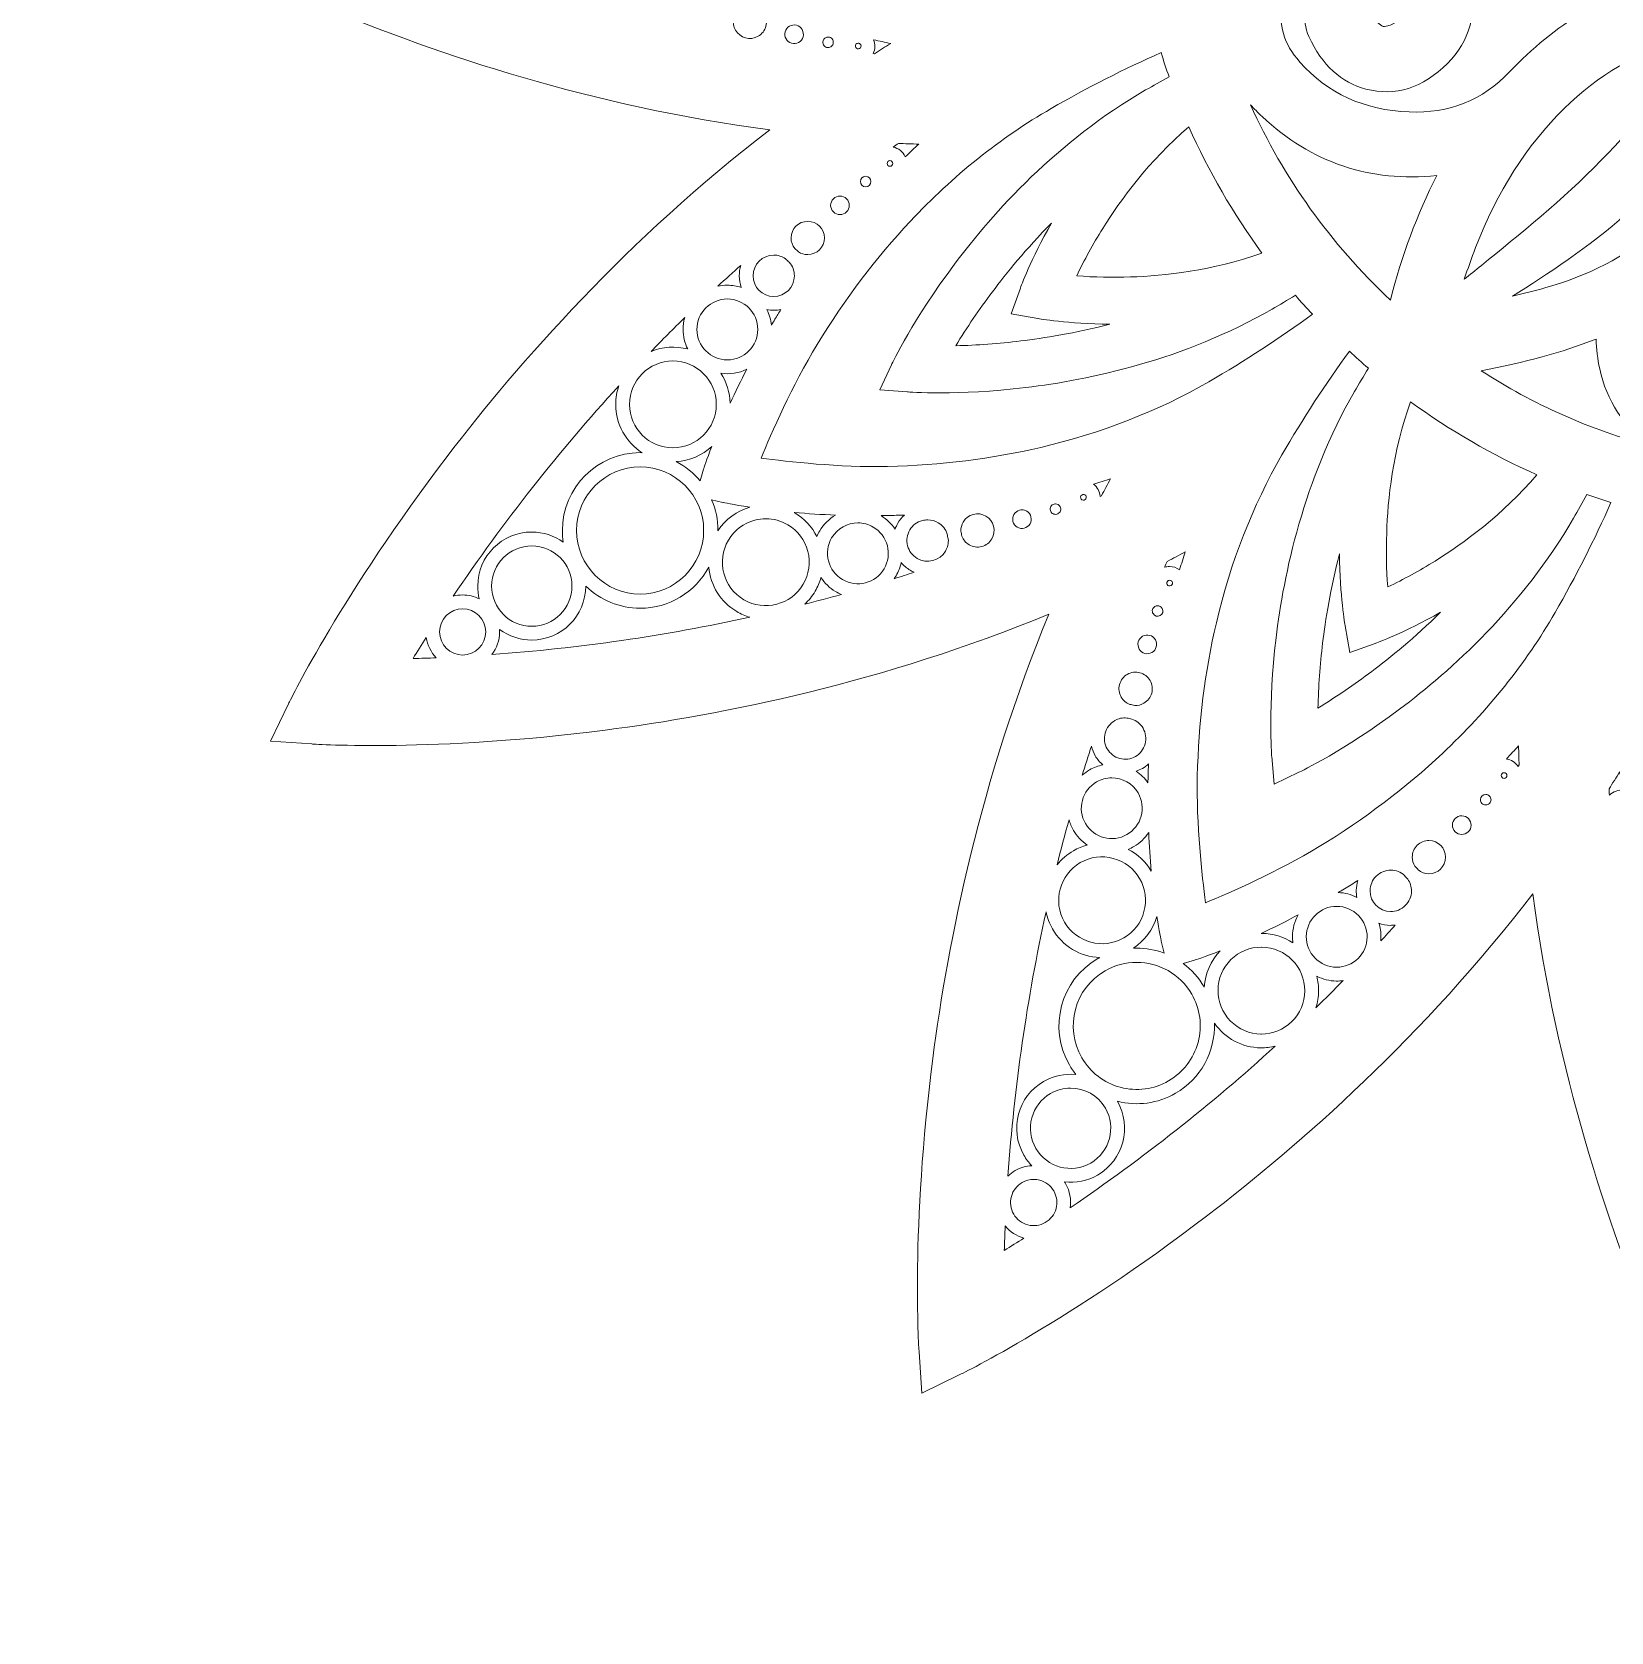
# Model space of a CAD drawing. Header units: millimetres. Extents: x -17 to 2094, y -143 to 314.
# Drawn here: x 282 to 452.9, y -116.3 to 56.8 of the extents above; entities that cross this region are included whole.
import ezdxf

# ---------------------------------------------------------------- set-up
doc = ezdxf.new("R2010")
doc.units = ezdxf.units.MM
doc.header["$MEASUREMENT"] = 0
doc.layers.add('Layer 3', color=7, linetype='Continuous')

msp = doc.modelspace()

# ---------------------------------------------------------------- linework, layer by layer
at = {"layer": 'Layer 3', "lineweight": 0}
for points, knots in [([(663.7, 73.81), (663.7, 73.81), (667.43, 76.32), (667.43, 76.32), (667.43, 76.32), (663.7, 78.84), (663.7, 78.84), (663.26, 79.13), (652.64, 86.25), (635.47, 93.41), (623.61, 98.36), (606.81, 104.02), (587.6, 106.56), (602.98, 118.37), (614.7, 131.67), (622.5, 141.9), (633.79, 156.69), (639.43, 168.16), (639.67, 168.64), (639.67, 168.64), (641.64, 172.67), (641.64, 172.67), (641.64, 172.67), (637.15, 172.99), (637.15, 172.99), (636.62, 173.03), (623.87, 173.88), (605.41, 171.49), (592.67, 169.85), (575.29, 166.35), (557.38, 158.94), (564.8, 176.86), (568.3, 194.25), (569.94, 207), (572.33, 225.46), (571.48, 238.21), (571.44, 238.74), (571.44, 238.74), (571.12, 243.22), (571.12, 243.22), (571.12, 243.22), (567.09, 241.25), (567.09, 241.25), (566.61, 241.02), (555.14, 235.38), (540.35, 224.09), (530.13, 216.29), (516.83, 204.58), (505.02, 189.2), (502.49, 208.43), (496.83, 225.24), (491.88, 237.1), (484.71, 254.28), (477.6, 264.89), (477.3, 265.34), (477.3, 265.34), (474.79, 269.06), (474.79, 269.06), (474.79, 269.06), (472.27, 265.34), (472.27, 265.34), (471.97, 264.89), (464.86, 254.28), (457.7, 237.1), (452.75, 225.24), (447.09, 208.45), (444.55, 189.23), (432.74, 204.62), (419.43, 216.34), (409.21, 224.14), (394.42, 235.43), (382.95, 241.07), (382.47, 241.3), (382.47, 241.3), (378.43, 243.27), (378.43, 243.27), (378.43, 243.27), (378.12, 238.79), (378.12, 238.79), (378.08, 238.25), (377.23, 225.51), (379.61, 207.05), (381.26, 194.3), (384.75, 176.93), (392.16, 159.02), (374.25, 166.44), (356.86, 169.93), (344.11, 171.58), (325.65, 173.96), (312.9, 173.11), (312.37, 173.07), (312.37, 173.07), (307.89, 172.76), (307.89, 172.76), (307.89, 172.76), (309.86, 168.72), (309.86, 168.72), (310.09, 168.24), (315.73, 156.77), (327.02, 141.98), (334.82, 131.76), (346.53, 118.46), (361.9, 106.66), (342.68, 104.12), (325.87, 98.46), (314.01, 93.51), (296.83, 86.34), (286.21, 79.23), (285.77, 78.93), (285.77, 78.93), (282.05, 76.42), (282.05, 76.42), (282.05, 76.42), (285.77, 73.91), (285.77, 73.91), (286.21, 73.61), (296.83, 66.5), (314.01, 59.33), (325.87, 54.38), (342.66, 48.72), (361.88, 46.18), (346.49, 34.38), (334.77, 21.07), (326.97, 10.85), (315.68, -3.95), (310.04, -15.41), (309.81, -15.89), (309.81, -15.89), (307.84, -19.93), (307.84, -19.93), (307.84, -19.93), (312.32, -20.25), (312.32, -20.25), (312.85, -20.28), (325.6, -21.13), (344.06, -18.75), (356.81, -17.11), (374.18, -13.61), (392.09, -6.2), (384.67, -24.12), (381.17, -41.5), (379.53, -54.26), (377.15, -72.71), (378, -85.46), (378.04, -86), (378.04, -86), (378.35, -90.48), (378.35, -90.48), (378.35, -90.48), (382.39, -88.51), (382.39, -88.51), (382.87, -88.28), (394.33, -82.64), (409.13, -71.35), (419.35, -63.55), (432.64, -51.83), (444.45, -36.46), (446.98, -55.69), (452.65, -72.49), (457.6, -84.36), (464.77, -101.54), (471.88, -112.15), (472.18, -112.59), (472.18, -112.59), (474.69, -116.32), (474.69, -116.32), (474.69, -116.32), (477.2, -112.59), (477.2, -112.59), (477.5, -112.15), (484.61, -101.54), (491.78, -84.36), (496.73, -72.5), (502.39, -55.7), (504.92, -36.49), (516.73, -51.87), (530.04, -63.59), (540.26, -71.4), (555.05, -82.69), (566.52, -88.32), (567, -88.56), (567, -88.56), (571.04, -90.53), (571.04, -90.53), (571.04, -90.53), (571.35, -86.05), (571.35, -86.05), (571.39, -85.51), (572.24, -72.76), (569.86, -54.31), (568.22, -41.56), (564.72, -24.18), (557.31, -6.27), (575.23, -13.69), (592.61, -17.19), (605.37, -18.84), (623.82, -21.22), (636.57, -20.37), (637.11, -20.33), (637.11, -20.33), (641.59, -20.02), (641.59, -20.02), (641.59, -20.02), (639.62, -15.98), (639.62, -15.98), (639.38, -15.5), (633.75, -4.03), (622.46, 10.76), (614.66, 20.98), (602.94, 34.28), (587.57, 46.08), (606.8, 48.62), (623.6, 54.28), (635.47, 59.23), (652.64, 66.4), (663.26, 73.51), (663.7, 73.81)], [0, 0, 0, 0, 1, 1, 1, 2, 2, 2, 3, 3, 3, 4, 4, 4, 5, 5, 5, 6, 6, 6, 7, 7, 7, 8, 8, 8, 9, 9, 9, 10, 10, 10, 11, 11, 11, 12, 12, 12, 13, 13, 13, 14, 14, 14, 15, 15, 15, 16, 16, 16, 17, 17, 17, 18, 18, 18, 19, 19, 19, 20, 20, 20, 21, 21, 21, 22, 22, 22, 23, 23, 23, 24, 24, 24, 25, 25, 25, 26, 26, 26, 27, 27, 27, 28, 28, 28, 29, 29, 29, 30, 30, 30, 31, 31, 31, 32, 32, 32, 33, 33, 33, 34, 34, 34, 35, 35, 35, 36, 36, 36, 37, 37, 37, 38, 38, 38, 39, 39, 39, 40, 40, 40, 41, 41, 41, 42, 42, 42, 43, 43, 43, 44, 44, 44, 45, 45, 45, 46, 46, 46, 47, 47, 47, 48, 48, 48, 49, 49, 49, 50, 50, 50, 51, 51, 51, 52, 52, 52, 53, 53, 53, 54, 54, 54, 55, 55, 55, 56, 56, 56, 57, 57, 57, 58, 58, 58, 59, 59, 59, 60, 60, 60, 61, 61, 61, 62, 62, 62, 63, 63, 63, 64, 64, 64, 65, 65, 65, 66, 66, 66, 67, 67, 67, 68, 68, 68, 69, 69, 69, 70, 70, 70, 71, 71, 71, 72, 72, 72, 72]), ([(417.41, 59.85), (418.14, 62.87), (420.98, 65.15), (424.01, 65.15), (424.35, 65.15), (424.7, 65.12), (425.03, 65.06), (426.81, 64.74), (429.23, 63.81), (430.56, 61.24), (431, 60.38), (431.05, 59.6), (430.7, 58.92), (430.3, 58.12), (429.41, 57.53), (428.39, 57.36), (428.28, 57.37), (427.98, 57.49), (427.82, 57.64), (427.28, 58.11), (426.85, 58.81), (426.53, 59.36), (425.48, 61.19), (423.53, 61.87), (421.79, 61.03), (420.01, 60.16), (419.33, 58.12), (420.21, 56.27), (421.68, 53.16), (423.71, 51.31), (426.4, 50.6), (429.58, 49.77), (432.55, 50.71), (435.21, 53.38), (437.63, 55.81), (438.46, 58.75), (437.67, 62.14), (444.21, 62.14), (450.11, 64.38), (455.67, 68.98), (456.54, 66.76), (457.75, 64.77), (459.33, 62.95), (459.32, 62.95), (459.31, 62.94), (459.3, 62.94), (452.63, 61.11), (446.79, 57.59), (441.94, 52.47), (439.04, 49.4), (435.39, 47.94), (431.08, 48.12), (426.21, 48.32), (422.23, 50.13), (419.26, 53.51), (419.26, 53.51), (419.26, 53.51), (419.26, 53.51), (417.47, 55.54), (416.86, 57.61), (417.41, 59.85)], [0, 0, 0, 0, 1, 1, 1, 2, 2, 2, 3, 3, 3, 4, 4, 4, 5, 5, 5, 6, 6, 6, 7, 7, 7, 8, 8, 8, 9, 9, 9, 10, 10, 10, 11, 11, 11, 12, 12, 12, 13, 13, 13, 14, 14, 14, 15, 15, 15, 16, 16, 16, 17, 17, 17, 18, 18, 18, 19, 19, 19, 20, 20, 20, 20]), ([(361.47, 57.4), (361.34, 56.94), (361.04, 56.55), (360.62, 56.31), (359.76, 55.82), (358.66, 56.13), (358.17, 56.99), (357.96, 57.36), (357.89, 57.79), (357.96, 58.2), (358.03, 58.37), (358.09, 58.53), (358.13, 58.7), (358.29, 59.02), (358.54, 59.27), (358.85, 59.45), (359.26, 59.68), (359.75, 59.75), (360.21, 59.62), (360.68, 59.49), (361.06, 59.19), (361.3, 58.77), (361.54, 58.35), (361.6, 57.86), (361.47, 57.4)], [0, 0, 0, 0, 1, 1, 1, 2, 2, 2, 3, 3, 3, 4, 4, 4, 5, 5, 5, 6, 6, 6, 7, 7, 7, 8, 8, 8, 8]), ([(363.64, 56.03), (363.36, 56.52), (363.53, 57.13), (364.02, 57.41), (364.25, 57.54), (364.52, 57.57), (364.78, 57.5), (365.04, 57.43), (365.26, 57.26), (365.39, 57.03), (365.52, 56.79), (365.56, 56.52), (365.49, 56.26), (365.41, 56), (365.25, 55.78), (365.01, 55.65), (364.78, 55.52), (364.5, 55.49), (364.24, 55.56), (363.98, 55.63), (363.77, 55.8), (363.64, 56.03)], [0, 0, 0, 0, 1, 1, 1, 2, 2, 2, 3, 3, 3, 4, 4, 4, 5, 5, 5, 6, 6, 6, 7, 7, 7, 7]), ([(367.7, 55.38), (367.63, 55.51), (367.61, 55.67), (367.65, 55.81), (367.69, 55.96), (367.78, 56.08), (367.92, 56.16), (368, 56.21), (368.1, 56.23), (368.19, 56.23), (368.25, 56.23), (368.3, 56.22), (368.35, 56.21), (368.49, 56.17), (368.62, 56.07), (368.69, 55.94), (368.77, 55.81), (368.78, 55.66), (368.74, 55.51), (368.7, 55.36), (368.61, 55.24), (368.48, 55.17), (368.34, 55.09), (368.19, 55.07), (368.04, 55.11), (367.9, 55.15), (367.78, 55.25), (367.7, 55.38)], [0, 0, 0, 0, 1, 1, 1, 2, 2, 2, 3, 3, 3, 4, 4, 4, 5, 5, 5, 6, 6, 6, 7, 7, 7, 8, 8, 8, 9, 9, 9, 9]), ([(371.61, 54.99), (371.53, 54.95), (371.45, 54.94), (371.37, 54.96), (371.29, 54.98), (371.23, 55.03), (371.19, 55.1), (371.15, 55.17), (371.14, 55.25), (371.16, 55.33), (371.18, 55.41), (371.23, 55.48), (371.3, 55.52), (371.35, 55.54), (371.4, 55.56), (371.45, 55.56), (371.56, 55.56), (371.67, 55.5), (371.72, 55.4), (371.8, 55.26), (371.75, 55.07), (371.61, 54.99)], [0, 0, 0, 0, 1, 1, 1, 2, 2, 2, 3, 3, 3, 4, 4, 4, 5, 5, 5, 6, 6, 6, 7, 7, 7, 7]), ([(373.12, 55.94), (373.74, 55.8), (374.36, 55.66), (374.97, 55.53), (374.38, 55.17), (373.79, 54.8), (373.22, 54.43), (373.22, 54.43), (373.06, 54.45), (373.06, 54.45), (373.3, 54.91), (373.32, 55.46), (373.12, 55.94)], [0, 0, 0, 0, 1, 1, 1, 2, 2, 2, 3, 3, 3, 4, 4, 4, 4]), ([(438.26, 33.45), (440.62, 39.54), (443.76, 44.46), (447.85, 48.49), (451.51, 52.1), (455.81, 54.64), (460.63, 56.04), (458, 46.99), (447.02, 38.1), (438.9, 31.53), (438.26, 31.01), (437.64, 30.51), (437.04, 30.02), (437.42, 31.17), (437.82, 32.32), (438.26, 33.45)], [0, 0, 0, 0, 1, 1, 1, 2, 2, 2, 3, 3, 3, 4, 4, 4, 5, 5, 5, 5]), ([(391.22, 11.84), (385.94, 10.61), (380.36, 9.91), (374.64, 9.78), (369.41, 9.66), (363.83, 10.29), (360.95, 10.67), (362.05, 13.37), (364.3, 18.51), (367.02, 22.98), (370, 27.87), (373.39, 32.36), (377.1, 36.31), (381.71, 41.22), (386.83, 45.32), (392.33, 48.49), (396.24, 50.76), (400.24, 52.79), (404.23, 54.54), (404.5, 53.67), (404.79, 52.79), (405.09, 51.92), (404.22, 51.45), (403.37, 50.97), (402.56, 50.5), (392.98, 44.97), (386.03, 37.21), (381.88, 31.66), (377.38, 25.66), (375.14, 20.97), (375.05, 20.78), (375.05, 20.78), (373.78, 18.08), (373.78, 18.08), (373.78, 18.08), (376.75, 17.84), (376.75, 17.84), (376.96, 17.82), (382.13, 17.41), (389.59, 18.31), (396.46, 19.13), (406.67, 21.27), (416.24, 26.8), (417.06, 27.27), (417.91, 27.77), (418.76, 28.29), (419.36, 27.6), (419.97, 26.91), (420.6, 26.24), (417.08, 23.66), (413.32, 21.21), (409.39, 18.94), (403.9, 15.77), (397.78, 13.38), (391.22, 11.84)], [0, 0, 0, 0, 1, 1, 1, 2, 2, 2, 3, 3, 3, 4, 4, 4, 5, 5, 5, 6, 6, 6, 7, 7, 7, 8, 8, 8, 9, 9, 9, 10, 10, 10, 11, 11, 11, 12, 12, 12, 13, 13, 13, 14, 14, 14, 15, 15, 15, 16, 16, 16, 17, 17, 17, 18, 18, 18, 18]), ([(413.9, 48.91), (414.29, 48.48), (414.7, 48.05), (415.15, 47.63), (420.5, 42.63), (426.86, 40.49), (434.07, 41.25), (431.91, 37.01), (430.26, 32.58), (429.04, 27.77), (422.51, 33.95), (417.52, 40.91), (413.9, 48.91)], [0, 0, 0, 0, 1, 1, 1, 2, 2, 2, 3, 3, 3, 4, 4, 4, 4]), ([(445.75, 29.08), (444.6, 28.75), (443.42, 28.46), (442.24, 28.19), (449.78, 32.85), (460.05, 40.04), (465.03, 49.94), (464.84, 44.08), (462.44, 39.18), (457.89, 35.36), (454.47, 32.49), (450.39, 30.38), (445.75, 29.08)], [0, 0, 0, 0, 1, 1, 1, 2, 2, 2, 3, 3, 3, 4, 4, 4, 4]), ([(395.1, 30.39), (395.92, 32.11), (396.87, 33.83), (397.91, 35.51), (399.8, 38.55), (402.91, 42.85), (407.24, 46.51), (409.37, 41.7), (412.03, 37.12), (415.14, 32.86), (409.8, 30.93), (404.51, 30.39), (400.93, 30.27), (400.93, 30.27), (400.93, 30.27), (400.93, 30.27), (398.96, 30.21), (397, 30.25), (395.1, 30.39)], [0, 0, 0, 0, 1, 1, 1, 2, 2, 2, 3, 3, 3, 4, 4, 4, 5, 5, 5, 6, 6, 6, 6]), ([(378.02, 44.64), (377.55, 44.22), (377.06, 43.77), (376.54, 43.28), (376.3, 43.82), (375.82, 44.21), (375.23, 44.32), (375.43, 44.46), (375.62, 44.59), (375.82, 44.72), (376.49, 44.69), (377.2, 44.67), (378.02, 44.64)], [0, 0, 0, 0, 1, 1, 1, 2, 2, 2, 3, 3, 3, 4, 4, 4, 4]), ([(374.89, 42.86), (375.06, 42.86), (375.2, 42.72), (375.2, 42.55), (375.2, 42.39), (375.06, 42.25), (374.89, 42.25), (374.72, 42.25), (374.59, 42.39), (374.59, 42.55), (374.59, 42.72), (374.72, 42.86), (374.89, 42.86)], [0, 0, 0, 0, 1, 1, 1, 2, 2, 2, 3, 3, 3, 4, 4, 4, 4]), ([(372.26, 41.16), (372.57, 41.16), (372.83, 40.91), (372.83, 40.59), (372.83, 40.28), (372.57, 40.02), (372.26, 40.02), (371.94, 40.02), (371.69, 40.28), (371.69, 40.59), (371.69, 40.91), (371.94, 41.16), (372.26, 41.16)], [0, 0, 0, 0, 1, 1, 1, 2, 2, 2, 3, 3, 3, 4, 4, 4, 4]), ([(369.48, 39.03), (370.04, 39.03), (370.49, 38.58), (370.49, 38.02), (370.49, 37.47), (370.04, 37.02), (369.48, 37.02), (368.93, 37.02), (368.47, 37.47), (368.47, 38.02), (368.47, 38.58), (368.93, 39.03), (369.48, 39.03)], [0, 0, 0, 0, 1, 1, 1, 2, 2, 2, 3, 3, 3, 4, 4, 4, 4]), ([(365.99, 36.29), (366.98, 36.29), (367.79, 35.49), (367.79, 34.49), (367.79, 33.5), (366.98, 32.69), (365.99, 32.69), (365.63, 32.69), (365.29, 32.79), (365, 32.99), (364.88, 33.11), (364.74, 33.23), (364.6, 33.34), (364.33, 33.66), (364.19, 34.07), (364.19, 34.49), (364.19, 35.49), (364.99, 36.29), (365.99, 36.29)], [0, 0, 0, 0, 1, 1, 1, 2, 2, 2, 3, 3, 3, 4, 4, 4, 5, 5, 5, 6, 6, 6, 6]), ([(390.88, 25.78), (391.03, 25.75), (394.1, 25.21), (398.69, 25.17), (394.9, 24.19), (391.52, 23.65), (389.04, 23.35), (386.67, 23.06), (384.31, 22.89), (382, 22.83), (383.21, 24.8), (384.54, 26.76), (385.97, 28.66), (387.47, 30.66), (389.63, 33.32), (392.37, 36.11), (390.11, 32.13), (389.05, 29.19), (389, 29.05), (389, 29.05), (388.02, 26.3), (388.02, 26.3), (388.02, 26.3), (390.88, 25.78), (390.88, 25.78)], [0, 0, 0, 0, 1, 1, 1, 2, 2, 2, 3, 3, 3, 4, 4, 4, 5, 5, 5, 6, 6, 6, 7, 7, 7, 8, 8, 8, 8]), ([(358.76, 31.53), (358.64, 31.17), (358.58, 30.79), (358.58, 30.4), (358.58, 29.97), (358.66, 29.54), (358.8, 29.14), (358.32, 29.3), (357.81, 29.38), (357.29, 29.38), (356.94, 29.38), (356.59, 29.34), (356.25, 29.27), (357.08, 30.03), (357.91, 30.79), (358.76, 31.53)], [0, 0, 0, 0, 1, 1, 1, 2, 2, 2, 3, 3, 3, 4, 4, 4, 5, 5, 5, 5]), ([(362.31, 32.64), (362.77, 32.64), (363.22, 32.5), (363.59, 32.23), (363.72, 32.1), (363.85, 31.98), (363.99, 31.87), (364.35, 31.46), (364.55, 30.94), (364.55, 30.4), (364.55, 29.16), (363.55, 28.16), (362.31, 28.16), (361.08, 28.16), (360.08, 29.16), (360.08, 30.4), (360.08, 31.63), (361.08, 32.64), (362.31, 32.64)], [0, 0, 0, 0, 1, 1, 1, 2, 2, 2, 3, 3, 3, 4, 4, 4, 5, 5, 5, 6, 6, 6, 6]), ([(357.29, 27.89), (359.11, 27.89), (360.58, 26.41), (360.58, 24.59), (360.58, 22.78), (359.11, 21.3), (357.29, 21.3), (355.48, 21.3), (354, 22.78), (354, 24.59), (354, 26.41), (355.48, 27.89), (357.29, 27.89)], [0, 0, 0, 0, 1, 1, 1, 2, 2, 2, 3, 3, 3, 4, 4, 4, 4]), ([(363.09, 26.74), (362.87, 26.4), (362.65, 26.05), (362.44, 25.7), (362.31, 25.48), (362.18, 25.27), (362.06, 25.06), (362, 25.65), (361.84, 26.21), (361.57, 26.74), (362.07, 26.64), (362.59, 26.64), (363.09, 26.74)], [0, 0, 0, 0, 1, 1, 1, 2, 2, 2, 3, 3, 3, 4, 4, 4, 4]), ([(352.68, 25.87), (352.56, 25.46), (352.5, 25.03), (352.5, 24.59), (352.5, 23.85), (352.67, 23.13), (353, 22.48), (351.7, 22.82), (350.28, 22.73), (349.04, 22.21), (350.24, 23.45), (351.45, 24.68), (352.68, 25.87)], [0, 0, 0, 0, 1, 1, 1, 2, 2, 2, 3, 3, 3, 4, 4, 4, 4]), ([(438.87, 20.13), (443.59, 21.01), (447.6, 22.11), (451.3, 23.56), (451.37, 22.49), (451.46, 21.4), (451.69, 20.32), (452.43, 16.94), (454.33, 14.02), (457.05, 12.11), (457.13, 12.06), (457.2, 12.01), (457.28, 11.96), (450.68, 13.73), (444.44, 16.5), (438.87, 20.13)], [0, 0, 0, 0, 1, 1, 1, 2, 2, 2, 3, 3, 3, 4, 4, 4, 5, 5, 5, 5]), ([(351.4, 21.19), (353.99, 21.19), (356.1, 19.08), (356.1, 16.49), (356.1, 13.9), (353.99, 11.79), (351.4, 11.79), (348.81, 11.79), (346.71, 13.9), (346.71, 16.49), (346.71, 19.08), (348.81, 21.19), (351.4, 21.19)], [0, 0, 0, 0, 1, 1, 1, 2, 2, 2, 3, 3, 3, 4, 4, 4, 4]), ([(434.67, -21.27), (430.72, -24.98), (426.24, -28.37), (421.34, -31.35), (416.89, -34.06), (411.74, -36.31), (409.04, -37.42), (408.65, -34.53), (408.03, -28.95), (408.15, -23.73), (408.28, -18), (408.97, -12.42), (410.21, -7.15), (411.75, -0.58), (414.14, 5.53), (417.31, 11.02), (419.58, 14.95), (422.03, 18.72), (424.61, 22.23), (425.28, 21.61), (425.97, 21), (426.66, 20.4), (426.14, 19.54), (425.63, 18.69), (425.16, 17.88), (419.64, 8.3), (417.49, -1.9), (416.67, -8.78), (415.78, -16.23), (416.19, -21.4), (416.2, -21.62), (416.2, -21.62), (416.45, -24.59), (416.45, -24.59), (416.45, -24.59), (419.14, -23.31), (419.14, -23.31), (419.34, -23.22), (424.02, -20.99), (430.03, -16.49), (435.57, -12.34), (443.34, -5.38), (448.87, 4.19), (449.33, 5), (449.81, 5.86), (450.29, 6.74), (451.16, 6.43), (452.04, 6.14), (452.91, 5.87), (451.16, 1.89), (449.12, -2.12), (446.86, -6.04), (443.69, -11.53), (439.59, -16.66), (434.67, -21.27)], [0, 0, 0, 0, 1, 1, 1, 2, 2, 2, 3, 3, 3, 4, 4, 4, 5, 5, 5, 6, 6, 6, 7, 7, 7, 8, 8, 8, 9, 9, 9, 10, 10, 10, 11, 11, 11, 12, 12, 12, 13, 13, 13, 14, 14, 14, 15, 15, 15, 16, 16, 16, 17, 17, 17, 18, 18, 18, 18]), ([(356.6, 19.86), (357.56, 19.71), (358.55, 19.87), (359.4, 20.29), (358.77, 19.07), (358.16, 17.84), (357.6, 16.62), (357.57, 17.77), (357.22, 18.89), (356.6, 19.86)], [0, 0, 0, 0, 1, 1, 1, 2, 2, 2, 3, 3, 3, 3]), ([(345.54, 18.49), (345.32, 17.85), (345.21, 17.18), (345.21, 16.49), (345.21, 14.33), (346.32, 12.38), (348.08, 11.26), (348.01, 11.27), (347.93, 11.27), (347.86, 11.27), (343.22, 11.27), (339.44, 7.49), (339.44, 2.85), (339.44, 2.42), (339.47, 2), (339.54, 1.58), (338.55, 2.29), (337.36, 2.68), (336.13, 2.68), (332.91, 2.68), (330.28, 0.06), (330.28, -3.16), (330.28, -3.64), (330.34, -4.11), (330.45, -4.56), (329.9, -4.28), (329.28, -4.13), (328.65, -4.13), (328.3, -4.13), (327.96, -4.17), (327.63, -4.26), (333.07, 3.79), (339.09, 11.44), (345.54, 18.49)], [0, 0, 0, 0, 1, 1, 1, 2, 2, 2, 3, 3, 3, 4, 4, 4, 5, 5, 5, 6, 6, 6, 7, 7, 7, 8, 8, 8, 9, 9, 9, 10, 10, 10, 11, 11, 11, 11]), ([(433.87, -0.46), (432.19, -1.5), (430.48, -2.44), (428.76, -3.26), (428.61, -1.36), (428.57, 0.59), (428.64, 2.57), (428.75, 6.15), (429.3, 11.44), (431.22, 16.78), (435.48, 13.67), (440.07, 11.01), (444.88, 8.88), (441.22, 4.55), (436.91, 1.43), (433.87, -0.46)], [0, 0, 0, 0, 1, 1, 1, 2, 2, 2, 3, 3, 3, 4, 4, 4, 5, 5, 5, 5]), ([(354.72, 9.47), (354.72, 9.47), (354.34, 8.21), (354.34, 8.21), (353.63, 9.07), (352.74, 9.79), (351.75, 10.31), (353.2, 10.39), (354.56, 10.97), (355.61, 11.94), (355.04, 10.48), (354.76, 9.59), (354.72, 9.47)], [0, 0, 0, 0, 1, 1, 1, 2, 2, 2, 3, 3, 3, 4, 4, 4, 4]), ([(354.73, 2.85), (354.73, -0.94), (351.65, -4.03), (347.86, -4.03), (344.07, -4.03), (340.98, -0.94), (340.98, 2.85), (340.98, 6.64), (344.07, 9.72), (347.86, 9.72), (351.65, 9.72), (354.73, 6.64), (354.73, 2.85)], [0, 0, 0, 0, 1, 1, 1, 2, 2, 2, 3, 3, 3, 4, 4, 4, 4]), ([(397.79, 6.61), (397.79, 6.61), (397.63, 6.53), (397.63, 6.53), (397.6, 7.05), (397.34, 7.54), (396.92, 7.86), (397.54, 8.05), (398.16, 8.24), (398.76, 8.44), (398.42, 7.81), (398.1, 7.21), (397.79, 6.61)], [0, 0, 0, 0, 1, 1, 1, 2, 2, 2, 3, 3, 3, 4, 4, 4, 4]), ([(355.59, 6.18), (355.59, 6.18), (356.8, 5.89), (356.8, 5.89), (356.8, 5.89), (356.81, 5.89), (356.81, 5.89), (356.86, 5.88), (357.91, 5.64), (359.74, 5.36), (358.33, 4.96), (357.1, 4.06), (356.27, 2.81), (356.28, 2.82), (356.28, 2.84), (356.28, 2.85), (356.28, 4.01), (356.04, 5.13), (355.59, 6.18)], [0, 0, 0, 0, 1, 1, 1, 2, 2, 2, 3, 3, 3, 4, 4, 4, 5, 5, 5, 6, 6, 6, 6]), ([(392.94, 4.61), (392.79, 4.57), (392.64, 4.59), (392.51, 4.67), (392.38, 4.74), (392.29, 4.87), (392.25, 5.01), (392.21, 5.16), (392.23, 5.31), (392.31, 5.45), (392.39, 5.58), (392.51, 5.67), (392.66, 5.71), (392.71, 5.72), (392.75, 5.73), (392.8, 5.73), (392.9, 5.73), (393, 5.7), (393.09, 5.65), (393.22, 5.57), (393.31, 5.45), (393.35, 5.3), (393.39, 5.15), (393.37, 5), (393.29, 4.87), (393.21, 4.74), (393.09, 4.64), (392.94, 4.61)], [0, 0, 0, 0, 1, 1, 1, 2, 2, 2, 3, 3, 3, 4, 4, 4, 5, 5, 5, 6, 6, 6, 7, 7, 7, 8, 8, 8, 9, 9, 9, 9]), ([(396.09, 6.28), (396.05, 6.21), (395.98, 6.16), (395.9, 6.14), (395.82, 6.11), (395.74, 6.13), (395.67, 6.17), (395.6, 6.21), (395.55, 6.28), (395.53, 6.36), (395.51, 6.43), (395.52, 6.52), (395.56, 6.59), (395.61, 6.66), (395.67, 6.71), (395.75, 6.73), (395.78, 6.73), (395.8, 6.74), (395.83, 6.74), (395.88, 6.74), (395.94, 6.72), (395.98, 6.7), (396.13, 6.61), (396.18, 6.42), (396.09, 6.28)], [0, 0, 0, 0, 1, 1, 1, 2, 2, 2, 3, 3, 3, 4, 4, 4, 5, 5, 5, 6, 6, 6, 7, 7, 7, 8, 8, 8, 8]), ([(359.07, -4.64), (356.84, -3.32), (356.09, -0.44), (357.4, 1.8), (358.04, 2.87), (359.06, 3.64), (360.27, 3.96), (360.67, 4.06), (361.07, 4.11), (361.46, 4.11), (362.29, 4.11), (363.1, 3.89), (363.83, 3.46), (364.91, 2.82), (365.68, 1.8), (366, 0.59), (366.31, -0.63), (366.13, -1.89), (365.5, -2.97), (364.19, -5.2), (361.3, -5.95), (359.07, -4.64)], [0, 0, 0, 0, 1, 1, 1, 2, 2, 2, 3, 3, 3, 4, 4, 4, 5, 5, 5, 6, 6, 6, 7, 7, 7, 7]), ([(364.51, 4.8), (365.99, 4.66), (367.49, 4.57), (369.01, 4.51), (368.3, 4.1), (367.71, 3.52), (367.29, 2.81), (367.18, 2.61), (367.07, 2.4), (366.99, 2.18), (366.45, 3.25), (365.62, 4.14), (364.59, 4.75), (364.57, 4.77), (364.54, 4.78), (364.51, 4.8)], [0, 0, 0, 0, 1, 1, 1, 2, 2, 2, 3, 3, 3, 4, 4, 4, 5, 5, 5, 5]), ([(374.26, -1.29), (373.34, -2.86), (371.31, -3.38), (369.75, -2.46), (368.19, -1.54), (367.66, 0.48), (368.58, 2.05), (369.2, 3.09), (370.3, 3.67), (371.43, 3.67), (371.99, 3.67), (372.57, 3.52), (373.09, 3.21), (373.85, 2.77), (374.38, 2.05), (374.61, 1.2), (374.83, 0.35), (374.7, -0.54), (374.26, -1.29)], [0, 0, 0, 0, 1, 1, 1, 2, 2, 2, 3, 3, 3, 4, 4, 4, 5, 5, 5, 6, 6, 6, 6]), ([(373.94, 4.45), (374.19, 4.45), (374.44, 4.46), (374.7, 4.46), (375.27, 4.48), (375.86, 4.5), (376.46, 4.52), (376.18, 4.27), (375.94, 3.98), (375.75, 3.65), (375.63, 3.44), (375.52, 3.21), (375.44, 2.98), (375.06, 3.57), (374.55, 4.07), (373.94, 4.45)], [0, 0, 0, 0, 1, 1, 1, 2, 2, 2, 3, 3, 3, 4, 4, 4, 5, 5, 5, 5]), ([(380.9, 0.62), (380.27, -0.44), (378.9, -0.79), (377.83, -0.17), (377.32, 0.13), (376.95, 0.62), (376.8, 1.2), (376.65, 1.78), (376.74, 2.38), (377.04, 2.9), (377.34, 3.41), (377.83, 3.78), (378.41, 3.93), (378.6, 3.97), (378.79, 4), (378.98, 4), (379.37, 4), (379.76, 3.89), (380.11, 3.69), (380.57, 3.41), (380.92, 2.98), (381.09, 2.46), (381.11, 2.28), (381.15, 2.11), (381.2, 1.93), (381.24, 1.47), (381.13, 1.02), (380.9, 0.62)], [0, 0, 0, 0, 1, 1, 1, 2, 2, 2, 3, 3, 3, 4, 4, 4, 5, 5, 5, 6, 6, 6, 7, 7, 7, 8, 8, 8, 9, 9, 9, 9]), ([(385.91, 1.93), (385.67, 1.52), (385.28, 1.23), (384.81, 1.11), (384.35, 0.99), (383.86, 1.05), (383.45, 1.3), (383.09, 1.51), (382.81, 1.84), (382.67, 2.24), (382.64, 2.42), (382.61, 2.59), (382.56, 2.76), (382.55, 3.11), (382.63, 3.46), (382.81, 3.76), (383.31, 4.62), (384.42, 4.9), (385.28, 4.4), (386.13, 3.9), (386.42, 2.79), (385.91, 1.93)], [0, 0, 0, 0, 1, 1, 1, 2, 2, 2, 3, 3, 3, 4, 4, 4, 5, 5, 5, 6, 6, 6, 7, 7, 7, 7]), ([(390.05, 3.56), (389.76, 3.08), (389.14, 2.92), (388.67, 3.2), (388.43, 3.33), (388.27, 3.55), (388.2, 3.81), (388.13, 4.08), (388.17, 4.35), (388.31, 4.58), (388.44, 4.81), (388.66, 4.98), (388.92, 5.04), (389.01, 5.07), (389.1, 5.08), (389.18, 5.08), (389.36, 5.08), (389.53, 5.03), (389.69, 4.94), (389.92, 4.8), (390.09, 4.58), (390.15, 4.32), (390.22, 4.06), (390.18, 3.79), (390.05, 3.56)], [0, 0, 0, 0, 1, 1, 1, 2, 2, 2, 3, 3, 3, 4, 4, 4, 5, 5, 5, 6, 6, 6, 7, 7, 7, 8, 8, 8, 8]), ([(336.13, 1.18), (338.52, 1.18), (340.47, -0.77), (340.47, -3.16), (340.47, -5.56), (338.52, -7.51), (336.13, -7.51), (333.73, -7.51), (331.78, -5.56), (331.78, -3.16), (331.78, -0.77), (333.73, 1.18), (336.13, 1.18)], [0, 0, 0, 0, 1, 1, 1, 2, 2, 2, 3, 3, 3, 4, 4, 4, 4]), ([(405.14, -1.05), (404.96, -1.05), (404.77, -1.08), (404.59, -1.13), (404.69, -0.92), (404.8, -0.71), (404.9, -0.5), (405.54, -0.17), (406.19, 0.18), (406.84, 0.53), (406.64, -0.1), (406.43, -0.75), (406.23, -1.41), (405.92, -1.17), (405.53, -1.05), (405.14, -1.05)], [0, 0, 0, 0, 1, 1, 1, 2, 2, 2, 3, 3, 3, 4, 4, 4, 5, 5, 5, 5]), ([(434.48, -6), (431.69, -8.74), (429.03, -10.9), (427.03, -12.4), (425.12, -13.83), (423.17, -15.16), (421.2, -16.37), (421.26, -14.06), (421.43, -11.7), (421.71, -9.33), (422.01, -6.85), (422.56, -3.46), (423.54, 0.32), (423.57, -4.26), (424.12, -7.33), (424.15, -7.48), (424.15, -7.48), (424.67, -10.35), (424.67, -10.35), (424.67, -10.35), (427.41, -9.37), (427.41, -9.37), (427.55, -9.32), (430.48, -8.26), (434.48, -6)], [0, 0, 0, 0, 1, 1, 1, 2, 2, 2, 3, 3, 3, 4, 4, 4, 5, 5, 5, 6, 6, 6, 7, 7, 7, 8, 8, 8, 8]), ([(331.8, -10.58), (332.34, -9.88), (332.65, -9.02), (332.65, -8.13), (332.65, -8.03), (332.64, -7.94), (332.64, -7.85), (333.64, -8.6), (334.86, -9.01), (336.13, -9.01), (339.35, -9.01), (341.97, -6.39), (341.97, -3.16), (341.97, -3.16), (341.97, -3.16), (341.97, -3.16), (343.54, -4.7), (345.65, -5.57), (347.86, -5.57), (350.99, -5.57), (353.83, -3.82), (355.28, -1.11), (355.45, -3.09), (356.56, -4.9), (358.31, -5.92), (358.76, -6.19), (359.23, -6.39), (359.72, -6.54), (350.63, -8.53), (341.24, -9.89), (331.8, -10.58)], [0, 0, 0, 0, 1, 1, 1, 2, 2, 2, 3, 3, 3, 4, 4, 4, 5, 5, 5, 6, 6, 6, 7, 7, 7, 8, 8, 8, 9, 9, 9, 10, 10, 10, 10]), ([(375.33, -2.38), (375.41, -2.27), (375.48, -2.16), (375.55, -2.05), (375.81, -1.6), (376, -1.13), (376.1, -0.63), (376.38, -0.96), (376.71, -1.24), (377.08, -1.46), (377.22, -1.54), (377.36, -1.61), (377.51, -1.68), (376.78, -1.92), (376.06, -2.15), (375.33, -2.38)], [0, 0, 0, 0, 1, 1, 1, 2, 2, 2, 3, 3, 3, 4, 4, 4, 5, 5, 5, 5]), ([(365.66, -5.13), (366.1, -4.72), (366.48, -4.25), (366.79, -3.73), (367.06, -3.26), (367.27, -2.77), (367.42, -2.25), (367.82, -2.86), (368.35, -3.37), (368.99, -3.75), (369.2, -3.87), (369.42, -3.98), (369.65, -4.07), (368.34, -4.44), (367, -4.79), (365.66, -5.13)], [0, 0, 0, 0, 1, 1, 1, 2, 2, 2, 3, 3, 3, 4, 4, 4, 5, 5, 5, 5]), ([(405.31, -3.11), (405.16, -3.19), (404.97, -3.14), (404.89, -3), (404.8, -2.85), (404.85, -2.66), (405, -2.58), (405.05, -2.55), (405.1, -2.54), (405.15, -2.54), (405.26, -2.54), (405.36, -2.59), (405.42, -2.69), (405.5, -2.84), (405.45, -3.03), (405.31, -3.11)], [0, 0, 0, 0, 1, 1, 1, 2, 2, 2, 3, 3, 3, 4, 4, 4, 5, 5, 5, 5]), ([(328.65, -10.63), (327.27, -10.63), (326.15, -9.51), (326.15, -8.13), (326.15, -6.75), (327.27, -5.63), (328.65, -5.63), (330.03, -5.63), (331.15, -6.75), (331.15, -8.13), (331.15, -9.51), (330.03, -10.63), (328.65, -10.63)], [0, 0, 0, 0, 1, 1, 1, 2, 2, 2, 3, 3, 3, 4, 4, 4, 4]), ([(404.14, -6.36), (403.86, -6.51), (403.52, -6.42), (403.36, -6.15), (403.28, -6.02), (403.26, -5.86), (403.3, -5.71), (403.34, -5.57), (403.44, -5.44), (403.57, -5.37), (403.66, -5.32), (403.75, -5.29), (403.85, -5.29), (404.05, -5.29), (404.24, -5.39), (404.34, -5.58), (404.5, -5.85), (404.41, -6.2), (404.14, -6.36)], [0, 0, 0, 0, 1, 1, 1, 2, 2, 2, 3, 3, 3, 4, 4, 4, 5, 5, 5, 6, 6, 6, 6]), ([(403.61, -8.97), (403.74, -9.2), (403.78, -9.48), (403.71, -9.74), (403.64, -10), (403.47, -10.21), (403.24, -10.35), (402.75, -10.63), (402.14, -10.46), (401.86, -9.98), (401.58, -9.5), (401.75, -8.88), (402.23, -8.6), (402.71, -8.32), (403.33, -8.49), (403.61, -8.97)], [0, 0, 0, 0, 1, 1, 1, 2, 2, 2, 3, 3, 3, 4, 4, 4, 5, 5, 5, 5]), ([(323.28, -11.01), (323.74, -10.26), (324.21, -9.5), (324.7, -8.74), (324.83, -9.56), (325.22, -10.33), (325.8, -10.93), (324.96, -10.96), (324.11, -10.99), (323.28, -11.01)], [0, 0, 0, 0, 1, 1, 1, 2, 2, 2, 3, 3, 3, 3]), ([(401.94, -12.54), (402.4, -12.67), (402.79, -12.96), (403.03, -13.38), (403.27, -13.8), (403.34, -14.28), (403.21, -14.75), (403.09, -15.21), (402.79, -15.6), (402.37, -15.84), (402.07, -16.02), (401.72, -16.1), (401.37, -16.08), (401.2, -16.03), (401.03, -15.99), (400.85, -15.97), (400.45, -15.82), (400.12, -15.54), (399.91, -15.18), (399.67, -14.77), (399.61, -14.28), (399.73, -13.81), (399.86, -13.35), (400.16, -12.96), (400.57, -12.72), (400.99, -12.48), (401.47, -12.42), (401.94, -12.54)], [0, 0, 0, 0, 1, 1, 1, 2, 2, 2, 3, 3, 3, 4, 4, 4, 5, 5, 5, 6, 6, 6, 7, 7, 7, 8, 8, 8, 9, 9, 9, 9]), ([(400.53, -17.44), (400.7, -17.49), (400.88, -17.52), (401.06, -17.55), (401.57, -17.72), (402.01, -18.08), (402.28, -18.54), (402.57, -19.06), (402.65, -19.66), (402.5, -20.24), (402.34, -20.82), (401.97, -21.3), (401.46, -21.6), (400.94, -21.9), (400.34, -21.98), (399.76, -21.82), (399.18, -21.67), (398.7, -21.3), (398.4, -20.78), (398.1, -20.26), (398.02, -19.66), (398.18, -19.08), (398.33, -18.51), (398.7, -18.02), (399.22, -17.72), (399.22, -17.72), (399.22, -17.72), (399.22, -17.72), (399.62, -17.49), (400.07, -17.39), (400.53, -17.44)], [0, 0, 0, 0, 1, 1, 1, 2, 2, 2, 3, 3, 3, 4, 4, 4, 5, 5, 5, 6, 6, 6, 7, 7, 7, 8, 8, 8, 9, 9, 9, 10, 10, 10, 10]), ([(397.1, -21.53), (397.32, -21.9), (397.6, -22.23), (397.93, -22.51), (397.43, -22.61), (396.95, -22.79), (396.5, -23.05), (396.2, -23.22), (395.93, -23.42), (395.69, -23.64), (396.02, -22.59), (396.35, -21.54), (396.7, -20.5), (396.78, -20.86), (396.92, -21.21), (397.1, -21.53)], [0, 0, 0, 0, 1, 1, 1, 2, 2, 2, 3, 3, 3, 4, 4, 4, 5, 5, 5, 5]), ([(442.86, -22.69), (442.58, -22.25), (442.12, -21.95), (441.59, -21.88), (442.05, -21.39), (442.49, -20.91), (442.91, -20.45), (442.93, -21.2), (442.95, -21.87), (442.98, -22.51), (442.98, -22.51), (442.86, -22.69), (442.86, -22.69)], [0, 0, 0, 0, 1, 1, 1, 2, 2, 2, 3, 3, 3, 4, 4, 4, 4]), ([(401.52, -23.2), (401.76, -23.12), (401.99, -23.02), (402.21, -22.9), (402.21, -22.9), (402.21, -22.9), (402.21, -22.9), (402.44, -22.76), (402.66, -22.6), (402.86, -22.41), (402.85, -22.83), (402.83, -23.25), (402.82, -23.66), (402.82, -23.93), (402.81, -24.19), (402.81, -24.45), (402.46, -23.95), (402.03, -23.53), (401.52, -23.2)], [0, 0, 0, 0, 1, 1, 1, 2, 2, 2, 3, 3, 3, 4, 4, 4, 5, 5, 5, 6, 6, 6, 6]), ([(401.74, -25.55), (402.18, -26.32), (402.3, -27.2), (402.07, -28.05), (401.84, -28.9), (401.3, -29.61), (400.54, -30.05), (398.96, -30.96), (396.95, -30.42), (396.04, -28.85), (395.6, -28.09), (395.48, -27.2), (395.71, -26.35), (395.94, -25.5), (396.48, -24.79), (397.25, -24.35), (397.76, -24.05), (398.33, -23.91), (398.89, -23.91), (400.02, -23.91), (401.13, -24.5), (401.74, -25.55)], [0, 0, 0, 0, 1, 1, 1, 2, 2, 2, 3, 3, 3, 4, 4, 4, 5, 5, 5, 6, 6, 6, 7, 7, 7, 7]), ([(441.34, -23.97), (441.34, -23.97), (441.34, -23.97), (441.34, -23.97), (441.17, -23.97), (441.04, -23.83), (441.04, -23.66), (441.04, -23.49), (441.18, -23.36), (441.34, -23.36), (441.34, -23.36), (441.35, -23.36), (441.35, -23.36), (441.52, -23.36), (441.65, -23.49), (441.65, -23.66), (441.65, -23.83), (441.51, -23.97), (441.34, -23.97)], [0, 0, 0, 0, 1, 1, 1, 2, 2, 2, 3, 3, 3, 4, 4, 4, 5, 5, 5, 6, 6, 6, 6]), ([(452.7, -25.12), (453.08, -24.52), (453.47, -23.89), (453.86, -23.25), (454, -23.91), (454.15, -24.58), (454.31, -25.25), (453.73, -25.17), (453.14, -25.38), (452.74, -25.8), (452.73, -25.58), (452.71, -25.35), (452.7, -25.12)], [0, 0, 0, 0, 1, 1, 1, 2, 2, 2, 3, 3, 3, 4, 4, 4, 4]), ([(439.76, -26.68), (439.65, -26.79), (439.51, -26.85), (439.36, -26.85), (439.36, -26.85), (439.36, -26.85), (439.36, -26.85), (439.2, -26.85), (439.06, -26.79), (438.95, -26.68), (438.85, -26.57), (438.79, -26.43), (438.79, -26.27), (438.79, -25.96), (439.05, -25.71), (439.36, -25.71), (439.36, -25.71), (439.37, -25.71), (439.37, -25.71), (439.52, -25.71), (439.66, -25.77), (439.77, -25.88), (439.87, -25.99), (439.93, -26.13), (439.93, -26.28), (439.93, -26.44), (439.87, -26.58), (439.76, -26.68)], [0, 0, 0, 0, 1, 1, 1, 2, 2, 2, 3, 3, 3, 4, 4, 4, 5, 5, 5, 6, 6, 6, 7, 7, 7, 8, 8, 8, 9, 9, 9, 9]), ([(394.27, -28.45), (394.38, -28.85), (394.54, -29.23), (394.74, -29.6), (395.12, -30.24), (395.62, -30.78), (396.23, -31.18), (395.71, -31.32), (395.21, -31.53), (394.75, -31.8), (394.06, -32.19), (393.46, -32.72), (392.97, -33.34), (393.38, -31.7), (393.82, -30.06), (394.27, -28.45)], [0, 0, 0, 0, 1, 1, 1, 2, 2, 2, 3, 3, 3, 4, 4, 4, 5, 5, 5, 5]), ([(437.47, -29.75), (437.28, -29.94), (437.03, -30.04), (436.77, -30.04), (436.77, -30.04), (436.76, -30.04), (436.76, -30.04), (436.49, -30.04), (436.24, -29.93), (436.05, -29.74), (435.86, -29.55), (435.76, -29.29), (435.76, -29.03), (435.76, -28.47), (436.22, -28.02), (436.77, -28.02), (436.77, -28.02), (436.78, -28.02), (436.78, -28.02), (437.04, -28.03), (437.3, -28.13), (437.49, -28.33), (437.68, -28.52), (437.78, -28.77), (437.78, -29.04), (437.77, -29.31), (437.67, -29.56), (437.47, -29.75)], [0, 0, 0, 0, 1, 1, 1, 2, 2, 2, 3, 3, 3, 4, 4, 4, 5, 5, 5, 6, 6, 6, 7, 7, 7, 8, 8, 8, 9, 9, 9, 9]), ([(401.29, -31.35), (401.94, -30.97), (402.49, -30.45), (402.89, -29.83), (402.95, -31.24), (403.05, -32.64), (403.17, -34.01), (402.58, -33), (401.7, -32.18), (400.66, -31.65), (400.88, -31.56), (401.08, -31.46), (401.29, -31.35)], [0, 0, 0, 0, 1, 1, 1, 2, 2, 2, 3, 3, 3, 4, 4, 4, 4]), ([(433.21, -34.3), (433.2, -34.3), (433.2, -34.3), (433.19, -34.3), (432.77, -34.3), (432.37, -34.14), (432.04, -33.87), (431.94, -33.73), (431.82, -33.6), (431.69, -33.47), (431.5, -33.18), (431.4, -32.84), (431.41, -32.48), (431.41, -32), (431.6, -31.55), (431.94, -31.21), (432.29, -30.88), (432.75, -30.68), (433.22, -30.7), (434.21, -30.7), (435.02, -31.52), (435.01, -32.51), (435, -33.5), (434.19, -34.3), (433.21, -34.3)], [0, 0, 0, 0, 1, 1, 1, 2, 2, 2, 3, 3, 3, 4, 4, 4, 5, 5, 5, 6, 6, 6, 7, 7, 7, 8, 8, 8, 8]), ([(395.49, -33.09), (396.58, -32.47), (397.84, -32.3), (399.06, -32.63), (400.27, -32.95), (401.28, -33.73), (401.91, -34.81), (403.21, -37.06), (402.43, -39.93), (400.19, -41.23), (397.95, -42.52), (395.07, -41.75), (393.77, -39.51), (392.48, -37.27), (393.25, -34.39), (395.49, -33.09)], [0, 0, 0, 0, 1, 1, 1, 2, 2, 2, 3, 3, 3, 4, 4, 4, 5, 5, 5, 5]), ([(430.65, -37.73), (430.22, -38.15), (429.65, -38.39), (429.06, -38.37), (427.83, -38.36), (426.83, -37.35), (426.84, -36.12), (426.85, -35.52), (427.09, -34.96), (427.51, -34.54), (427.94, -34.13), (428.49, -33.9), (429.08, -33.9), (429.09, -33.9), (429.09, -33.9), (429.1, -33.9), (429.64, -33.9), (430.16, -34.1), (430.57, -34.47), (430.68, -34.61), (430.8, -34.75), (430.92, -34.87), (431.19, -35.25), (431.32, -35.7), (431.32, -36.16), (431.32, -36.75), (431.08, -37.31), (430.65, -37.73)], [0, 0, 0, 0, 1, 1, 1, 2, 2, 2, 3, 3, 3, 4, 4, 4, 5, 5, 5, 6, 6, 6, 7, 7, 7, 8, 8, 8, 9, 9, 9, 9]), ([(425.42, -36.85), (424.79, -36.53), (424.1, -36.35), (423.39, -36.32), (423.61, -36.19), (423.83, -36.06), (424.06, -35.92), (424.54, -35.63), (425.02, -35.33), (425.52, -35.01), (425.41, -35.36), (425.35, -35.73), (425.35, -36.1), (425.35, -36.35), (425.37, -36.6), (425.42, -36.85)], [0, 0, 0, 0, 1, 1, 1, 2, 2, 2, 3, 3, 3, 4, 4, 4, 5, 5, 5, 5]), ([(425.54, -43.46), (424.92, -44.07), (424.1, -44.4), (423.24, -44.4), (423.23, -44.4), (423.22, -44.4), (423.21, -44.4), (422.33, -44.39), (421.51, -44.04), (420.89, -43.42), (420.27, -42.79), (419.94, -41.96), (419.94, -41.08), (419.95, -40.2), (420.3, -39.38), (420.93, -38.76), (421.55, -38.15), (422.37, -37.82), (423.23, -37.82), (423.24, -37.82), (423.25, -37.82), (423.26, -37.82), (424.14, -37.82), (424.96, -38.17), (425.58, -38.8), (426.2, -39.43), (426.53, -40.26), (426.53, -41.14), (426.52, -42.01), (426.17, -42.84), (425.54, -43.46)], [0, 0, 0, 0, 1, 1, 1, 2, 2, 2, 3, 3, 3, 4, 4, 4, 5, 5, 5, 6, 6, 6, 7, 7, 7, 8, 8, 8, 9, 9, 9, 10, 10, 10, 10]), ([(391.78, -38.42), (391.91, -39.06), (392.14, -39.68), (392.48, -40.26), (393.56, -42.13), (395.49, -43.27), (397.58, -43.35), (397.51, -43.39), (397.45, -43.42), (397.38, -43.46), (393.36, -45.78), (391.98, -50.94), (394.3, -54.96), (394.51, -55.33), (394.76, -55.68), (395.02, -56.01), (393.81, -55.89), (392.59, -56.15), (391.52, -56.76), (388.73, -58.37), (387.77, -61.95), (389.38, -64.74), (389.62, -65.15), (389.9, -65.53), (390.23, -65.87), (389.6, -65.9), (389, -66.08), (388.45, -66.4), (388.16, -66.56), (387.9, -66.76), (387.66, -66.99), (388.34, -57.32), (389.73, -47.73), (391.78, -38.42)], [0, 0, 0, 0, 1, 1, 1, 2, 2, 2, 3, 3, 3, 4, 4, 4, 5, 5, 5, 6, 6, 6, 7, 7, 7, 8, 8, 8, 9, 9, 9, 10, 10, 10, 11, 11, 11, 11]), ([(404.56, -42.88), (403.61, -42.52), (402.59, -42.34), (401.57, -42.34), (401.46, -42.34), (401.35, -42.34), (401.23, -42.34), (402.46, -41.54), (403.35, -40.32), (403.77, -38.93), (404.02, -40.52), (404.22, -41.45), (404.25, -41.57), (404.25, -41.57), (404.56, -42.88), (404.56, -42.88)], [0, 0, 0, 0, 1, 1, 1, 2, 2, 2, 3, 3, 3, 4, 4, 4, 5, 5, 5, 5]), ([(418.49, -41.76), (417.5, -41.11), (416.33, -40.75), (415.14, -40.74), (415.14, -40.74), (415.05, -40.74), (415.05, -40.74), (416.39, -40.11), (417.74, -39.45), (419.07, -38.74), (418.67, -39.45), (418.45, -40.24), (418.45, -41.07), (418.44, -41.3), (418.46, -41.53), (418.49, -41.76)], [0, 0, 0, 0, 1, 1, 1, 2, 2, 2, 3, 3, 3, 4, 4, 4, 5, 5, 5, 5]), ([(428, -41.56), (428.01, -41.43), (428.02, -41.29), (428.02, -41.15), (428.03, -40.63), (427.95, -40.12), (427.79, -39.64), (428.19, -39.79), (428.62, -39.87), (429.05, -39.87), (429.22, -39.87), (429.39, -39.86), (429.56, -39.84), (429.04, -40.42), (428.52, -41), (428, -41.56)], [0, 0, 0, 0, 1, 1, 1, 2, 2, 2, 3, 3, 3, 4, 4, 4, 5, 5, 5, 5]), ([(406.62, -44), (406.62, -44), (407.85, -43.63), (407.85, -43.63), (407.91, -43.62), (408.92, -43.3), (410.63, -42.63), (409.61, -43.68), (408.99, -45.08), (408.9, -46.57), (408.89, -46.56), (408.89, -46.55), (408.88, -46.54), (408.3, -45.54), (407.54, -44.68), (406.62, -44)], [0, 0, 0, 0, 1, 1, 1, 2, 2, 2, 3, 3, 3, 4, 4, 4, 5, 5, 5, 5]), ([(418.38, -50.28), (417.49, -51.15), (416.32, -51.63), (415.08, -51.63), (415.07, -51.63), (415.06, -51.63), (415.04, -51.63), (413.79, -51.62), (412.62, -51.12), (411.74, -50.22), (410.86, -49.32), (410.38, -48.14), (410.39, -46.89), (410.4, -45.64), (410.9, -44.46), (411.79, -43.58), (412.68, -42.71), (413.85, -42.23), (415.08, -42.23), (415.1, -42.23), (415.11, -42.23), (415.12, -42.23), (417.71, -42.25), (419.8, -44.38), (419.78, -46.97), (419.77, -48.22), (419.27, -49.4), (418.38, -50.28)], [0, 0, 0, 0, 1, 1, 1, 2, 2, 2, 3, 3, 3, 4, 4, 4, 5, 5, 5, 6, 6, 6, 7, 7, 7, 8, 8, 8, 9, 9, 9, 9]), ([(395.64, -54.19), (393.74, -50.9), (394.87, -46.69), (398.16, -44.8), (399.24, -44.17), (400.42, -43.88), (401.58, -43.88), (403.96, -43.88), (406.27, -45.11), (407.55, -47.31), (408.46, -48.9), (408.7, -50.75), (408.23, -52.53), (407.75, -54.3), (406.62, -55.79), (405.03, -56.7), (403.44, -57.62), (401.59, -57.86), (399.81, -57.39), (398.04, -56.91), (396.56, -55.77), (395.64, -54.19)], [0, 0, 0, 0, 1, 1, 1, 2, 2, 2, 3, 3, 3, 4, 4, 4, 5, 5, 5, 6, 6, 6, 7, 7, 7, 7]), ([(420.99, -48.78), (421.17, -48.2), (421.27, -47.59), (421.28, -46.98), (421.28, -46.44), (421.22, -45.9), (421.08, -45.38), (421.73, -45.71), (422.45, -45.89), (423.19, -45.9), (423.44, -45.9), (423.7, -45.88), (423.94, -45.84), (422.98, -46.82), (422, -47.81), (420.99, -48.78)], [0, 0, 0, 0, 1, 1, 1, 2, 2, 2, 3, 3, 3, 4, 4, 4, 5, 5, 5, 5]), ([(394.4, -70.42), (394.52, -69.54), (394.36, -68.63), (393.91, -67.86), (393.86, -67.78), (393.81, -67.7), (393.76, -67.62), (395.01, -67.77), (396.26, -67.52), (397.36, -66.88), (400.15, -65.27), (401.11, -61.69), (399.5, -58.9), (399.5, -58.9), (399.5, -58.9), (399.5, -58.9), (401.63, -59.45), (403.89, -59.15), (405.8, -58.04), (408.51, -56.48), (410.1, -53.54), (410, -50.47), (411.14, -52.09), (413, -53.1), (415.03, -53.12), (415.56, -53.12), (416.08, -53.06), (416.58, -52.94), (409.7, -59.22), (402.24, -65.1), (394.4, -70.42)], [0, 0, 0, 0, 1, 1, 1, 2, 2, 2, 3, 3, 3, 4, 4, 4, 5, 5, 5, 6, 6, 6, 7, 7, 7, 8, 8, 8, 9, 9, 9, 10, 10, 10, 10]), ([(396.61, -65.59), (394.54, -66.78), (391.87, -66.07), (390.68, -64), (390.1, -62.99), (389.94, -61.82), (390.24, -60.7), (390.55, -59.58), (391.26, -58.64), (392.27, -58.06), (392.95, -57.66), (393.7, -57.48), (394.43, -57.48), (395.94, -57.48), (397.4, -58.26), (398.2, -59.65), (399.4, -61.72), (398.69, -64.39), (396.61, -65.59)], [0, 0, 0, 0, 1, 1, 1, 2, 2, 2, 3, 3, 3, 4, 4, 4, 5, 5, 5, 6, 6, 6, 6]), ([(392.86, -70.51), (392.69, -71.15), (392.28, -71.69), (391.7, -72.02), (391.12, -72.36), (390.45, -72.45), (389.8, -72.27), (389.15, -72.1), (388.61, -71.69), (388.28, -71.11), (387.95, -70.53), (387.86, -69.86), (388.03, -69.21), (388.2, -68.56), (388.62, -68.03), (389.2, -67.69), (389.58, -67.47), (390.01, -67.36), (390.44, -67.36), (390.66, -67.36), (390.88, -67.38), (391.09, -67.44), (391.74, -67.62), (392.28, -68.03), (392.61, -68.61), (392.95, -69.19), (393.04, -69.86), (392.86, -70.51)], [0, 0, 0, 0, 1, 1, 1, 2, 2, 2, 3, 3, 3, 4, 4, 4, 5, 5, 5, 6, 6, 6, 7, 7, 7, 8, 8, 8, 9, 9, 9, 9]), ([(387.26, -75.04), (387.29, -74.16), (387.32, -73.28), (387.36, -72.39), (387.88, -73.03), (388.59, -73.49), (389.39, -73.71), (388.68, -74.16), (387.97, -74.6), (387.26, -75.04)], [0, 0, 0, 0, 1, 1, 1, 2, 2, 2, 3, 3, 3, 3])]:
    msp.add_open_spline(points, degree=3, knots=knots, dxfattribs=at)

doc.saveas('drawing.dxf')
